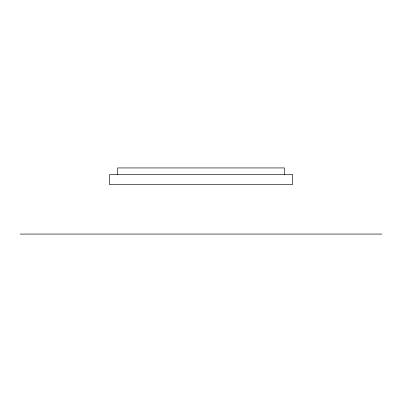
<?xml version="1.0" encoding="UTF-8"?>
<svg xmlns="http://www.w3.org/2000/svg" width="402" height="402" viewBox="0 0 402 402"><rect width="100%" height="100%" fill="white"/><g stroke="black" fill="none" stroke-linecap="round" stroke-linejoin="round"><path stroke-width="0.6" d="M20.1 234.064L381.9 234.064M284.425 174.634L284.425 167.935L117.575 167.935L117.575 174.634M292.465 174.634L109.535 174.634L109.535 184.689L292.465 184.689L292.465 174.634"/></g></svg>
